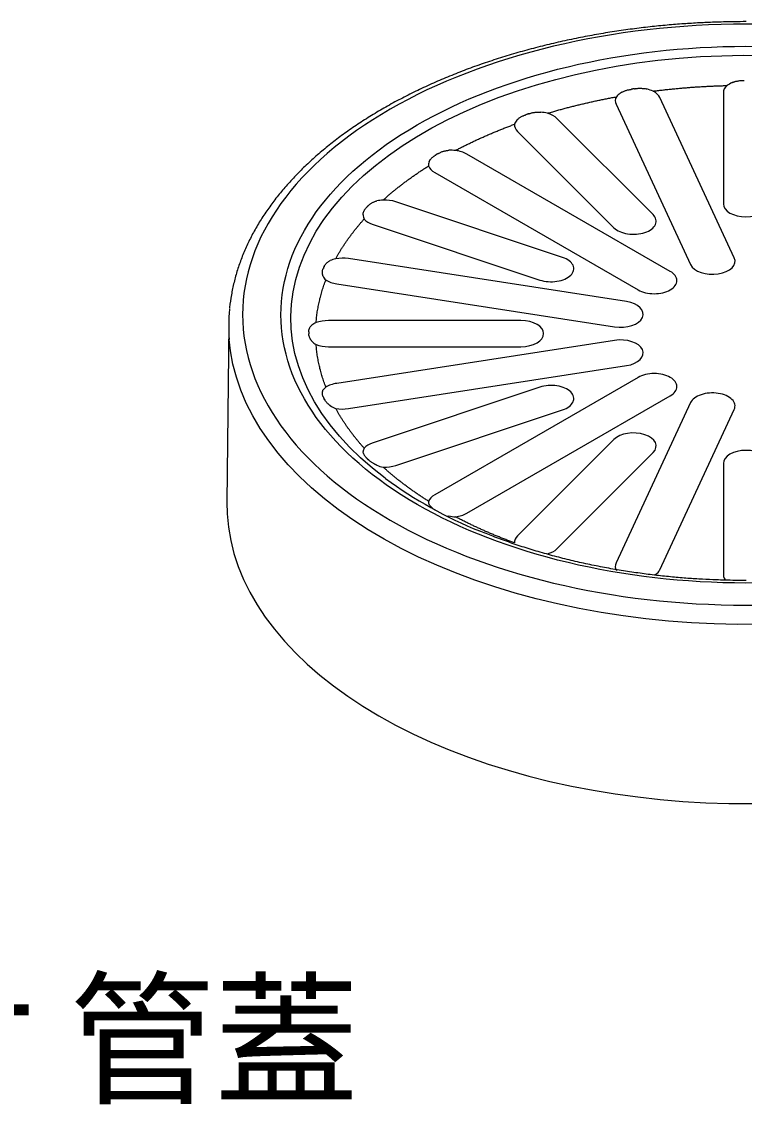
# Model space of a CAD drawing. Header units: millimetres. Extents: x 3083 to 7283, y 663 to 4579.
# Drawn here: x 4077.1 to 4213.3, y 3687.8 to 3891.8 of the extents above; entities that cross this region are included whole.
import ezdxf

# ---------------------------------------------------------------- set-up
doc = ezdxf.new("R2010")
doc.units = ezdxf.units.MM
doc.styles.add('微軟正黑體-20', font='Microsoft JhengHei.ttf', dxfattribs={"height": 20})

msp = doc.modelspace()

# ---------------------------------------------------------------- linework, layer by layer
at = {"lineweight": 5}
for p, q in [((4211.37, 3847.32), (4197.34, 3877.54)), ((4209.31, 3878.45), (4209.31, 3857.51)), ((4189.09, 3876.27), (4203.12, 3846.05)), ((4196.08, 3855.46), (4177.94, 3873.6)), ((4170.54, 3871.14), (4188.68, 3853)), ((4199.29, 3844.77), (4160.97, 3866.89)), ((4154.93, 3863.41), (4193.25, 3841.29)), ((4179, 3847.41), (4147.58, 3857.88)), ((4143.31, 3853.61), (4174.73, 3843.14)), ((4191.04, 3839.08), (4138.69, 3847.17)), ((4136.48, 3842.41), (4188.83, 3834.31)), ((4116.11, 3834.83), (4115.76, 3801.27)), ((4171.18, 3835.5), (4134.91, 3835.5)), ((4188.83, 3831.76), (4136.48, 3823.66)), ((4134.91, 3830.57), (4171.18, 3830.57)), ((4138.69, 3818.9), (4191.04, 3827)), ((4193.25, 3824.79), (4154.93, 3802.67)), ((4174.73, 3822.94), (4143.31, 3812.46)), ((4160.97, 3799.18), (4199.29, 3821.3)), ((4147.58, 3808.2), (4179, 3818.67)), ((4203.12, 3820.03), (4189.09, 3789.81)), ((4197.34, 3788.53), (4211.37, 3818.75)), ((4188.68, 3813.08), (4170.54, 3794.94)), ((4177.94, 3792.47), (4196.08, 3810.61)), ((4142.5, 3809.19), (4142.22, 3809.46)), ((4209.31, 3808.56), (4209.31, 3787.62))]:
    msp.add_line(p, q, dxfattribs=at)
at = {"lineweight": 5, "flags": 128}
for points in [[(4145.66, 3805.74), (4145.58, 3805.8), (4143.19, 3807.69), (4140.95, 3809.64), (4138.88, 3811.65), (4136.97, 3813.71), (4135.24, 3815.82), (4133.67, 3817.98), (4132.29, 3820.18), (4131.09, 3822.41), (4130.07, 3824.68), (4129.24, 3826.97), (4128.6, 3829.27), (4128.14, 3831.6), (4127.88, 3833.93), (4127.81, 3836.27), (4127.93, 3838.61), (4128.24, 3840.94), (4128.74, 3843.26), (4129.43, 3845.57), (4130.31, 3847.85), (4131.37, 3850.11), (4132.62, 3852.33), (4134.05, 3854.52), (4135.65, 3856.67), (4137.43, 3858.77), (4139.38, 3860.82), (4141.5, 3862.81), (4143.77, 3864.75), (4146.2, 3866.62), (4148.79, 3868.42), (4151.51, 3870.15), (4154.38, 3871.81), (4157.37, 3873.38), (4160.5, 3874.87), (4163.74, 3876.28), (4167.09, 3877.59), (4170.54, 3878.81), (4174.1, 3879.94), (4177.74, 3880.96), (4181.46, 3881.89), (4185.25, 3882.71), (4189.1, 3883.43), (4193.01, 3884.05), (4196.97, 3884.56), (4200.96, 3884.95), (4204.98, 3885.24), (4209.02, 3885.42), (4213.07, 3885.49), (4217.12, 3885.45)], [(4216.29, 3778.24), (4211.95, 3778.23), (4207.61, 3778.32), (4203.28, 3778.53), (4198.97, 3778.85), (4194.69, 3779.29), (4190.45, 3779.83), (4186.26, 3780.47), (4182.12, 3781.23), (4178.04, 3782.09), (4174.03, 3783.06), (4170.1, 3784.13), (4166.26, 3785.29), (4162.51, 3786.56), (4158.86, 3787.92), (4155.33, 3789.37), (4151.9, 3790.92), (4148.6, 3792.55), (4145.43, 3794.26), (4142.39, 3796.05), (4139.5, 3797.92), (4136.75, 3799.86), (4134.16, 3801.87), (4131.72, 3803.95), (4129.44, 3806.08), (4127.33, 3808.27), (4125.4, 3810.52), (4123.64, 3812.81), (4122.05, 3815.14), (4120.65, 3817.51), (4119.43, 3819.92), (4118.4, 3822.36), (4117.56, 3824.82), (4116.91, 3827.3), (4116.45, 3829.79), (4116.21, 3831.92)], [(4115.76, 3801.27), (4115.81, 3799.05), (4116.05, 3796.55), (4116.48, 3794.06), (4117.1, 3791.59), (4117.91, 3789.14), (4118.9, 3786.71), (4120.08, 3784.3), (4121.45, 3781.93), (4122.99, 3779.6), (4124.72, 3777.3), (4126.61, 3775.06), (4128.68, 3772.86), (4130.91, 3770.72), (4133.31, 3768.64), (4135.86, 3766.62), (4138.56, 3764.67), (4141.41, 3762.79), (4144.41, 3760.99)], [(4157.56, 3798.74), (4157.56, 3798.74), (4157.56, 3798.74)], [(4144.41, 3760.99), (4147.53, 3759.26), (4150.79, 3757.61), (4154.17, 3756.05), (4157.66, 3754.58), (4161.27, 3753.2), (4164.98, 3751.91), (4168.78, 3750.72), (4172.67, 3749.62), (4176.64, 3748.63), (4180.68, 3747.74), (4184.79, 3746.95), (4188.95, 3746.27), (4193.17, 3745.69), (4197.42, 3745.22), (4201.7, 3744.87), (4206.01, 3744.62), (4210.33, 3744.48), (4214.66, 3744.45)]]:
    msp.add_lwpolyline(points, dxfattribs=at)
at = {"lineweight": 5}
for centre, radius, start, end in [((4148.66, 3834.48), 32.55, 174.4598, 184.5137), ((4133.85, 3820.31), 0.48, 31.0159, 58.5457), ((4141.8, 3809.13), 0.537, 37.9321, 57.3265), ((4142.23, 3808.97), 0.343, 38.2951, 60.4304), ((4194.44, 3872.16), 82.41, 233.7137, 247.8528), ((4157.26, 3799.83), 1.19, 269.2373, 284.2)]:
    msp.add_arc(centre, radius, start, end, dxfattribs=at)
for points, knots in [([(4213.58, 3891.84), (4212.15, 3891.83), (4210.16, 3891.81), (4207.23, 3891.72), (4204.74, 3891.61), (4201.78, 3891.43), (4198.69, 3891.18), (4195.46, 3890.86), (4192.15, 3890.46), (4188.78, 3889.98), (4185.38, 3889.42), (4181.98, 3888.78), (4178.57, 3888.05), (4175.19, 3887.25), (4171.83, 3886.37), (4168.52, 3885.4), (4165.25, 3884.36), (4162.03, 3883.24), (4158.88, 3882.04), (4155.81, 3880.77), (4152.81, 3879.42), (4149.89, 3878), (4147.07, 3876.52), (4144.33, 3874.96), (4141.7, 3873.34), (4139.18, 3871.66), (4136.76, 3869.92), (4134.45, 3868.11), (4132.27, 3866.25), (4130.21, 3864.33), (4128.27, 3862.37), (4126.46, 3860.35), (4124.79, 3858.28), (4123.25, 3856.17), (4121.85, 3854.02), (4120.6, 3851.82), (4119.49, 3849.59), (4118.53, 3847.32), (4117.73, 3845.03), (4117.08, 3842.7), (4116.6, 3840.34), (4116.34, 3838.69), (4116.28, 3837.84), (4116.28, 3837.78)], [0, 0, 0, 0, 0.029112, 0.040751, 0.060089, 0.080138, 0.101624, 0.12403, 0.147148, 0.170811, 0.194901, 0.219332, 0.244037, 0.268966, 0.29408, 0.319348, 0.344746, 0.370253, 0.395854, 0.421536, 0.447287, 0.473099, 0.498964, 0.524878, 0.550835, 0.57683, 0.602862, 0.628927, 0.655023, 0.681149, 0.707304, 0.733489, 0.759703, 0.785949, 0.81223, 0.83855, 0.864917, 0.891342, 0.917836, 0.944418, 0.971108, 0.997931, 1, 1, 1, 1]), ([(4280.64, 3797.89), (4262.85, 3787.62), (4238.73, 3781.86), (4188.42, 3781.86), (4164.3, 3787.62), (4128.73, 3808.16), (4118.73, 3822.09), (4118.73, 3851.13), (4128.73, 3865.05), (4164.3, 3885.59), (4188.42, 3891.36), (4238.73, 3891.36), (4262.85, 3885.59), (4298.42, 3865.05), (4308.42, 3851.13), (4308.42, 3822.09), (4298.42, 3808.16), (4280.64, 3797.89)], [0, 0, 0, 0, 0.125, 0.125, 0.25, 0.25, 0.375, 0.375, 0.5, 0.5, 0.625, 0.625, 0.75, 0.75, 0.875, 0.875, 1, 1, 1, 1]), ([(4275.53, 3800.84), (4291.97, 3810.32), (4301.2, 3823.19), (4301.2, 3850.02), (4291.97, 3862.89), (4259.1, 3881.86), (4236.81, 3887.19), (4190.34, 3887.19), (4168.05, 3881.86), (4135.18, 3862.89), (4125.95, 3850.02), (4125.95, 3823.19), (4135.18, 3810.32), (4168.05, 3791.35), (4190.34, 3786.02), (4236.81, 3786.02), (4259.1, 3791.35), (4275.53, 3800.84)], [0, 0, 0, 0, 0.125, 0.125, 0.25, 0.25, 0.375, 0.375, 0.5, 0.5, 0.625, 0.625, 0.75, 0.75, 0.875, 0.875, 1, 1, 1, 1]), ([(4196.07, 3878.74), (4196.35, 3878.78), (4196.93, 3878.85), (4197.79, 3878.95), (4198.65, 3879.05), (4199.52, 3879.14), (4200.39, 3879.22), (4201.25, 3879.3), (4202.12, 3879.38), (4202.99, 3879.44), (4203.86, 3879.51), (4204.74, 3879.57), (4205.61, 3879.62), (4206.49, 3879.67), (4207.36, 3879.71), (4208.24, 3879.74), (4209.12, 3879.77), (4209.7, 3879.79), (4210, 3879.8)], [0, 0, 0, 0, 0.062629, 0.125206, 0.187739, 0.250236, 0.312703, 0.375147, 0.437577, 0.5, 0.562423, 0.624853, 0.687297, 0.749764, 0.812261, 0.874794, 0.937371, 1, 1, 1, 1]), ([(4210.98, 3880.37), (4211.03, 3880.39), (4211.12, 3880.42), (4211.26, 3880.47), (4211.39, 3880.52), (4211.58, 3880.57), (4211.8, 3880.62), (4212.1, 3880.68), (4212.38, 3880.72), (4212.68, 3880.74), (4212.92, 3880.75), (4213.12, 3880.75), (4213.22, 3880.75), (4213.26, 3880.75)], [0, 0, 0, 0, 0.0685345, 0.1334045, 0.1939686, 0.2496751, 0.3820196, 0.4996257, 0.635108, 0.7496542, 0.8749251, 0.9434754, 1, 1, 1, 1]), ([(4176.17, 3874.57), (4176.43, 3874.64), (4176.96, 3874.8), (4177.74, 3875.03), (4178.54, 3875.25), (4179.33, 3875.47), (4180.13, 3875.68), (4180.93, 3875.88), (4181.74, 3876.09), (4182.55, 3876.28), (4183.36, 3876.47), (4184.18, 3876.66), (4185, 3876.84), (4185.82, 3877.02), (4186.65, 3877.19), (4187.48, 3877.35), (4188.32, 3877.52), (4188.88, 3877.62), (4189.16, 3877.67)], [0, 0, 0, 0, 0.062629, 0.125206, 0.187739, 0.250236, 0.312703, 0.375147, 0.437577, 0.5, 0.562423, 0.624853, 0.687297, 0.749764, 0.812261, 0.874794, 0.937371, 1, 1, 1, 1]), ([(4189.89, 3878.37), (4189.93, 3878.4), (4190.01, 3878.45), (4190.13, 3878.52), (4190.24, 3878.58), (4190.4, 3878.65), (4190.6, 3878.74), (4190.86, 3878.84), (4191.12, 3878.92), (4191.4, 3878.99), (4191.63, 3879.03), (4191.82, 3879.07), (4191.91, 3879.08), (4191.96, 3879.08)], [0, 0, 0, 0, 0.068534, 0.133405, 0.193969, 0.249675, 0.38202, 0.499626, 0.635108, 0.749654, 0.874925, 0.943475, 1, 1, 1, 1]), ([(4192.56, 3879.18), (4192.51, 3879.17), (4192.41, 3879.17), (4192.25, 3879.15), (4192.1, 3879.12), (4192.01, 3879.1), (4191.96, 3879.08)], [0, 0, 0, 0, 0.250382, 0.5, 0.749618, 1, 1, 1, 1]), ([(4192.56, 3879.18), (4192.6, 3879.18), (4192.7, 3879.2), (4192.89, 3879.23), (4193.13, 3879.26), (4193.42, 3879.28), (4193.72, 3879.28), (4194.02, 3879.27), (4194.31, 3879.25), (4194.61, 3879.21), (4194.8, 3879.17), (4194.91, 3879.15)], [0, 0, 0, 0, 0.056352, 0.124658, 0.249629, 0.364158, 0.499576, 0.617262, 0.749624, 0.865858, 1, 1, 1, 1]), ([(4170.42, 3873.29), (4170.45, 3873.32), (4170.51, 3873.38), (4170.59, 3873.47), (4170.68, 3873.54), (4170.8, 3873.64), (4170.96, 3873.76), (4171.18, 3873.89), (4171.39, 3874.01), (4171.63, 3874.11), (4171.83, 3874.19), (4172, 3874.25), (4172.08, 3874.28), (4172.12, 3874.29)], [0, 0, 0, 0, 0.068534, 0.133405, 0.193969, 0.249675, 0.38202, 0.499626, 0.635108, 0.749654, 0.874925, 0.943475, 1, 1, 1, 1]), ([(4172.66, 3874.47), (4172.62, 3874.46), (4172.52, 3874.44), (4172.39, 3874.4), (4172.25, 3874.35), (4172.17, 3874.31), (4172.12, 3874.29)], [0, 0, 0, 0, 0.250382, 0.5, 0.749618, 1, 1, 1, 1]), ([(4172.66, 3874.47), (4172.7, 3874.48), (4172.79, 3874.51), (4172.96, 3874.57), (4173.18, 3874.63), (4173.46, 3874.7), (4173.73, 3874.74), (4174.03, 3874.78), (4174.31, 3874.8), (4174.61, 3874.81), (4174.81, 3874.79), (4174.91, 3874.79)], [0, 0, 0, 0, 0.056352, 0.124658, 0.249629, 0.364158, 0.499576, 0.617262, 0.749624, 0.865858, 1, 1, 1, 1]), ([(4158.83, 3867.56), (4159.05, 3867.68), (4159.48, 3867.9), (4160.14, 3868.24), (4160.8, 3868.57), (4161.47, 3868.9), (4162.15, 3869.23), (4162.83, 3869.55), (4163.52, 3869.86), (4164.22, 3870.17), (4164.92, 3870.48), (4165.62, 3870.78), (4166.33, 3871.08), (4167.05, 3871.37), (4167.77, 3871.66), (4168.5, 3871.95), (4169.24, 3872.23), (4169.73, 3872.41), (4169.98, 3872.5)], [0, 0, 0, 0, 0.062629, 0.125206, 0.187739, 0.250236, 0.312703, 0.375147, 0.437577, 0.5, 0.562423, 0.624853, 0.687297, 0.749764, 0.812261, 0.874794, 0.937371, 1, 1, 1, 1]), ([(4155.55, 3866.95), (4155.59, 3866.97), (4155.65, 3867.01), (4155.8, 3867.09), (4155.99, 3867.18), (4156.22, 3867.29), (4156.47, 3867.38), (4156.73, 3867.45), (4156.99, 3867.52), (4157.27, 3867.57), (4157.46, 3867.58), (4157.56, 3867.59)], [0, 0, 0, 0, 0.056345, 0.124658, 0.249629, 0.364108, 0.499576, 0.61727, 0.749624, 0.866249, 1, 1, 1, 1]), ([(4153.89, 3865.47), (4153.9, 3865.51), (4153.94, 3865.58), (4153.99, 3865.67), (4154.04, 3865.76), (4154.12, 3865.87), (4154.23, 3866.01), (4154.38, 3866.17), (4154.54, 3866.32), (4154.72, 3866.45), (4154.88, 3866.56), (4155.01, 3866.64), (4155.08, 3866.68), (4155.11, 3866.7)], [0, 0, 0, 0, 0.068534, 0.133405, 0.193969, 0.249675, 0.38202, 0.499626, 0.635108, 0.749654, 0.874925, 0.943475, 1, 1, 1, 1]), ([(4155.32, 3866.84), (4155.29, 3866.82), (4155.22, 3866.77), (4155.15, 3866.72), (4155.11, 3866.7)], [0, 0, 0, 0, 0.4996, 1, 1, 1, 1]), ([(4155.55, 3866.95), (4155.52, 3866.93), (4155.44, 3866.9), (4155.36, 3866.86), (4155.32, 3866.84)], [0, 0, 0, 0, 0.5004, 1, 1, 1, 1]), ([(4145.22, 3858.21), (4145.37, 3858.35), (4145.69, 3858.63), (4146.18, 3859.06), (4146.67, 3859.48), (4147.17, 3859.9), (4147.68, 3860.31), (4148.19, 3860.72), (4148.72, 3861.13), (4149.25, 3861.53), (4149.79, 3861.93), (4150.33, 3862.33), (4150.89, 3862.72), (4151.45, 3863.11), (4152.02, 3863.5), (4152.59, 3863.89), (4153.18, 3864.27), (4153.57, 3864.52), (4153.77, 3864.64)], [0, 0, 0, 0, 0.062629, 0.125206, 0.187739, 0.250236, 0.312703, 0.375147, 0.437577, 0.5, 0.562423, 0.624853, 0.687297, 0.749764, 0.812261, 0.874794, 0.937371, 1, 1, 1, 1]), ([(4142.4, 3857.13), (4142.37, 3857.11), (4142.31, 3857.07), (4142.23, 3856.99), (4142.16, 3856.91), (4142.11, 3856.85), (4142.09, 3856.82)], [0, 0, 0, 0, 0.250382, 0.5, 0.749618, 1, 1, 1, 1]), ([(4142.4, 3857.13), (4142.42, 3857.15), (4142.47, 3857.21), (4142.58, 3857.31), (4142.71, 3857.42), (4142.9, 3857.56), (4143.09, 3857.68), (4143.31, 3857.79), (4143.53, 3857.89), (4143.77, 3857.98), (4143.93, 3858.03), (4144.02, 3858.05)], [0, 0, 0, 0, 0.056345, 0.124658, 0.249629, 0.364108, 0.499576, 0.61727, 0.749624, 0.866249, 1, 1, 1, 1]), ([(4209.31, 3857.51), (4209.31, 3856.15), (4211.22, 3855.05), (4215.93, 3855.05), (4217.85, 3856.15), (4217.85, 3857.51)], [0, 0, 0, 0, 0.5, 0.5, 1, 1, 1, 1]), ([(4141.42, 3855.45), (4141.42, 3855.49), (4141.43, 3855.56), (4141.45, 3855.66), (4141.46, 3855.75), (4141.49, 3855.88), (4141.54, 3856.02), (4141.62, 3856.2), (4141.71, 3856.37), (4141.82, 3856.53), (4141.92, 3856.65), (4142.02, 3856.75), (4142.07, 3856.8), (4142.09, 3856.82)], [0, 0, 0, 0, 0.068825, 0.133796, 0.194265, 0.249675, 0.382028, 0.499626, 0.635058, 0.749654, 0.874925, 0.943468, 1, 1, 1, 1]), ([(4188.68, 3853), (4189.25, 3852.43), (4190.18, 3852.02), (4192.37, 3851.68), (4193.53, 3851.77), (4195.49, 3852.42), (4196.21, 3852.96), (4196.8, 3854.23), (4196.64, 3854.9), (4196.08, 3855.46)], [0, 0, 0, 0, 0.25, 0.25, 0.5, 0.5, 0.75, 0.75, 1, 1, 1, 1]), ([(4136.26, 3847.13), (4136.35, 3847.3), (4136.53, 3847.62), (4136.81, 3848.1), (4137.09, 3848.58), (4137.39, 3849.06), (4137.7, 3849.54), (4138.01, 3850.01), (4138.33, 3850.48), (4138.67, 3850.95), (4139.01, 3851.42), (4139.36, 3851.88), (4139.71, 3852.35), (4140.08, 3852.81), (4140.46, 3853.27), (4140.84, 3853.72), (4141.23, 3854.18), (4141.5, 3854.48), (4141.64, 3854.63)], [0, 0, 0, 0, 0.062629, 0.125206, 0.187739, 0.250236, 0.312703, 0.375147, 0.437577, 0.5, 0.562423, 0.624853, 0.687297, 0.749764, 0.812261, 0.874794, 0.937371, 1, 1, 1, 1]), ([(4174.73, 3843.14), (4175.71, 3842.81), (4176.87, 3842.72), (4179.06, 3843.06), (4179.99, 3843.48), (4181.12, 3844.61), (4181.28, 3845.28), (4180.69, 3846.54), (4179.98, 3847.08), (4179, 3847.41)], [0, 0, 0, 0, 0.25, 0.25, 0.5, 0.5, 0.75, 0.75, 1, 1, 1, 1]), ([(4203.12, 3846.05), (4203.73, 3844.73), (4206.07, 3843.95), (4210.62, 3844.66), (4211.98, 3846.01), (4211.37, 3847.32)], [0, 0, 0, 0, 0.5, 0.5, 1, 1, 1, 1]), ([(4133.87, 3843.91), (4133.86, 3843.95), (4133.84, 3844.02), (4133.82, 3844.12), (4133.8, 3844.21), (4133.78, 3844.33), (4133.76, 3844.48), (4133.76, 3844.67), (4133.77, 3844.84), (4133.81, 3845.01), (4133.85, 3845.15), (4133.9, 3845.26), (4133.92, 3845.31), (4133.94, 3845.33)], [0, 0, 0, 0, 0.068825, 0.133796, 0.194265, 0.249675, 0.382028, 0.499626, 0.635058, 0.749654, 0.874925, 0.943468, 1, 1, 1, 1]), ([(4134.1, 3845.68), (4134.08, 3845.66), (4134.05, 3845.61), (4134, 3845.52), (4133.96, 3845.43), (4133.95, 3845.37), (4133.94, 3845.33)], [0, 0, 0, 0, 0.250382, 0.5, 0.749618, 1, 1, 1, 1]), ([(4134.1, 3845.68), (4134.11, 3845.71), (4134.13, 3845.76), (4134.19, 3845.88), (4134.27, 3846.01), (4134.39, 3846.17), (4134.52, 3846.31), (4134.68, 3846.46), (4134.84, 3846.58), (4135.02, 3846.71), (4135.15, 3846.77), (4135.22, 3846.81)], [0, 0, 0, 0, 0.056345, 0.124658, 0.249629, 0.364108, 0.499576, 0.61727, 0.749624, 0.866249, 1, 1, 1, 1]), ([(4132.57, 3835.1), (4132.59, 3835.27), (4132.62, 3835.61), (4132.67, 3836.12), (4132.73, 3836.62), (4132.8, 3837.13), (4132.89, 3837.64), (4132.98, 3838.14), (4133.08, 3838.64), (4133.19, 3839.15), (4133.31, 3839.65), (4133.44, 3840.15), (4133.57, 3840.65), (4133.72, 3841.15), (4133.88, 3841.65), (4134.05, 3842.15), (4134.22, 3842.65), (4134.35, 3842.98), (4134.41, 3843.15)], [0, 0, 0, 0, 0.062629, 0.125206, 0.187739, 0.250236, 0.312703, 0.375147, 0.437577, 0.5, 0.562423, 0.624853, 0.687297, 0.749764, 0.812261, 0.874794, 0.937371, 1, 1, 1, 1]), ([(4193.25, 3841.29), (4194.05, 3840.82), (4195.14, 3840.56), (4197.4, 3840.56), (4198.49, 3840.82), (4200.09, 3841.75), (4200.54, 3842.37), (4200.54, 3843.68), (4200.09, 3844.31), (4199.29, 3844.77)], [0, 0, 0, 0, 0.25, 0.25, 0.5, 0.5, 0.75, 0.75, 1, 1, 1, 1]), ([(4188.83, 3834.31), (4191.11, 3833.96), (4193.45, 3834.74), (4194.67, 3837.37), (4193.32, 3838.72), (4191.04, 3839.08)], [0, 0, 0, 0, 0.5, 0.5, 1, 1, 1, 1]), ([(4171.18, 3830.57), (4173.54, 3830.57), (4175.45, 3831.68), (4175.45, 3834.4), (4173.54, 3835.5), (4171.18, 3835.5)], [0, 0, 0, 0, 0.5, 0.5, 1, 1, 1, 1]), ([(4131.21, 3833.38), (4131.21, 3833.35), (4131.2, 3833.3), (4131.2, 3833.21), (4131.2, 3833.12), (4131.21, 3833.05), (4131.21, 3833.02)], [0, 0, 0, 0, 0.250382, 0.5, 0.749618, 1, 1, 1, 1]), ([(4131.21, 3833.38), (4131.21, 3833.41), (4131.21, 3833.47), (4131.21, 3833.58), (4131.23, 3833.72), (4131.28, 3833.89), (4131.34, 3834.05), (4131.42, 3834.22), (4131.51, 3834.36), (4131.62, 3834.51), (4131.71, 3834.59), (4131.76, 3834.63)], [0, 0, 0, 0, 0.056345, 0.124658, 0.249629, 0.364108, 0.499576, 0.61727, 0.749624, 0.866249, 1, 1, 1, 1]), ([(4131.76, 3831.64), (4131.73, 3831.67), (4131.69, 3831.73), (4131.62, 3831.83), (4131.57, 3831.91), (4131.5, 3832.03), (4131.42, 3832.17), (4131.34, 3832.35), (4131.28, 3832.52), (4131.23, 3832.69), (4131.21, 3832.83), (4131.21, 3832.94), (4131.21, 3833), (4131.21, 3833.02)], [0, 0, 0, 0, 0.068825, 0.133796, 0.194265, 0.249675, 0.382028, 0.499626, 0.635058, 0.749654, 0.874925, 0.943468, 1, 1, 1, 1]), ([(4134.41, 3822.93), (4134.35, 3823.1), (4134.22, 3823.43), (4134.05, 3823.92), (4133.88, 3824.42), (4133.72, 3824.92), (4133.57, 3825.42), (4133.44, 3825.92), (4133.31, 3826.43), (4133.19, 3826.93), (4133.08, 3827.43), (4132.98, 3827.93), (4132.89, 3828.44), (4132.8, 3828.94), (4132.73, 3829.45), (4132.67, 3829.96), (4132.62, 3830.46), (4132.59, 3830.8), (4132.57, 3830.97)], [0, 0, 0, 0, 0.062629, 0.125206, 0.187739, 0.250236, 0.312703, 0.375147, 0.437577, 0.5, 0.562423, 0.624853, 0.687297, 0.749764, 0.812261, 0.874794, 0.937371, 1, 1, 1, 1]), ([(4191.04, 3827), (4193.32, 3827.35), (4194.67, 3828.7), (4193.45, 3831.33), (4191.11, 3832.11), (4188.83, 3831.76)], [0, 0, 0, 0, 0.5, 0.5, 1, 1, 1, 1]), ([(4199.29, 3821.3), (4200.09, 3821.77), (4200.54, 3822.39), (4200.54, 3823.7), (4200.09, 3824.33), (4198.49, 3825.25), (4197.4, 3825.51), (4195.14, 3825.51), (4194.05, 3825.25), (4193.25, 3824.79)], [0, 0, 0, 0, 0.25, 0.25, 0.5, 0.5, 0.75, 0.75, 1, 1, 1, 1]), ([(4179, 3818.67), (4179.98, 3818.99), (4180.69, 3819.53), (4181.28, 3820.79), (4181.12, 3821.47), (4179.99, 3822.6), (4179.06, 3823.01), (4176.87, 3823.35), (4175.71, 3823.26), (4174.73, 3822.94)], [0, 0, 0, 0, 0.25, 0.25, 0.5, 0.5, 0.75, 0.75, 1, 1, 1, 1]), ([(4133.94, 3821.07), (4133.92, 3821.09), (4133.9, 3821.15), (4133.85, 3821.26), (4133.81, 3821.4), (4133.77, 3821.57), (4133.76, 3821.74), (4133.76, 3821.91), (4133.78, 3822.06), (4133.82, 3822.22), (4133.85, 3822.31), (4133.87, 3822.36)], [0, 0, 0, 0, 0.056345, 0.124658, 0.249629, 0.364108, 0.499576, 0.61727, 0.749624, 0.866249, 1, 1, 1, 1]), ([(4133.94, 3821.07), (4133.95, 3821.04), (4133.96, 3820.99), (4134, 3820.9), (4134.05, 3820.81), (4134.08, 3820.75), (4134.1, 3820.72)], [0, 0, 0, 0, 0.250382, 0.5, 0.749618, 1, 1, 1, 1]), ([(4135.22, 3819.46), (4135.18, 3819.49), (4135.11, 3819.55), (4135.01, 3819.63), (4134.93, 3819.7), (4134.81, 3819.81), (4134.68, 3819.93), (4134.52, 3820.09), (4134.39, 3820.25), (4134.27, 3820.4), (4134.19, 3820.54), (4134.13, 3820.64), (4134.11, 3820.7), (4134.1, 3820.72)], [0, 0, 0, 0, 0.068825, 0.133796, 0.194265, 0.249675, 0.382028, 0.499626, 0.635058, 0.749654, 0.874925, 0.943468, 1, 1, 1, 1]), ([(4211.37, 3818.75), (4211.66, 3819.38), (4211.5, 3820.06), (4210.37, 3821.19), (4209.44, 3821.6), (4207.25, 3821.94), (4206.09, 3821.85), (4204.13, 3821.2), (4203.41, 3820.66), (4203.12, 3820.03)], [0, 0, 0, 0, 0.25, 0.25, 0.5, 0.5, 0.75, 0.75, 1, 1, 1, 1]), ([(4141.64, 3811.45), (4141.5, 3811.6), (4141.23, 3811.9), (4140.84, 3812.35), (4140.46, 3812.81), (4140.08, 3813.27), (4139.71, 3813.73), (4139.36, 3814.19), (4139.01, 3814.66), (4138.67, 3815.12), (4138.33, 3815.59), (4138.01, 3816.07), (4137.7, 3816.54), (4137.39, 3817.02), (4137.09, 3817.49), (4136.81, 3817.97), (4136.53, 3818.46), (4136.35, 3818.78), (4136.26, 3818.94)], [0, 0, 0, 0, 0.062629, 0.125206, 0.187739, 0.250236, 0.312703, 0.375147, 0.437577, 0.5, 0.562423, 0.624853, 0.687297, 0.749764, 0.812261, 0.874794, 0.937371, 1, 1, 1, 1]), ([(4196.08, 3810.61), (4197.25, 3811.79), (4196.55, 3813.3), (4192.47, 3814.66), (4189.86, 3814.25), (4188.68, 3813.08)], [0, 0, 0, 0, 0.5, 0.5, 1, 1, 1, 1]), ([(4142.09, 3809.58), (4142.07, 3809.61), (4142.02, 3809.66), (4141.92, 3809.76), (4141.82, 3809.89), (4141.71, 3810.05), (4141.62, 3810.2), (4141.54, 3810.37), (4141.48, 3810.52), (4141.44, 3810.67), (4141.43, 3810.77), (4141.42, 3810.82)], [0, 0, 0, 0, 0.056345, 0.124658, 0.249629, 0.364108, 0.499576, 0.61727, 0.749624, 0.866249, 1, 1, 1, 1]), ([(4217.85, 3808.56), (4217.85, 3809.92), (4215.93, 3811.03), (4211.22, 3811.03), (4209.31, 3809.92), (4209.31, 3808.56)], [0, 0, 0, 0, 0.5, 0.5, 1, 1, 1, 1]), ([(4142.09, 3809.58), (4142.11, 3809.56), (4142.16, 3809.51), (4142.23, 3809.43), (4142.31, 3809.35), (4142.37, 3809.3), (4142.4, 3809.27)], [0, 0, 0, 0, 0.250382, 0.5, 0.749618, 1, 1, 1, 1]), ([(4144.02, 3808.22), (4143.97, 3808.24), (4143.88, 3808.29), (4143.76, 3808.35), (4143.65, 3808.41), (4143.49, 3808.49), (4143.31, 3808.6), (4143.09, 3808.73), (4142.9, 3808.86), (4142.72, 3808.99), (4142.58, 3809.11), (4142.47, 3809.2), (4142.42, 3809.25), (4142.4, 3809.27)], [0, 0, 0, 0, 0.068825, 0.133796, 0.194265, 0.249675, 0.382028, 0.499626, 0.635058, 0.749654, 0.874925, 0.943468, 1, 1, 1, 1]), ([(4153.77, 3801.43), (4153.57, 3801.56), (4153.18, 3801.81), (4152.59, 3802.19), (4152.02, 3802.57), (4151.45, 3802.96), (4150.89, 3803.35), (4150.33, 3803.74), (4149.79, 3804.14), (4149.25, 3804.54), (4148.72, 3804.95), (4148.19, 3805.35), (4147.68, 3805.76), (4147.17, 3806.18), (4146.67, 3806.6), (4146.18, 3807.02), (4145.69, 3807.44), (4145.37, 3807.73), (4145.22, 3807.87)], [0, 0, 0, 0, 0.062629, 0.125206, 0.187739, 0.250236, 0.312703, 0.375147, 0.437577, 0.5, 0.562423, 0.624853, 0.687297, 0.749764, 0.812261, 0.874794, 0.937371, 1, 1, 1, 1]), ([(4155.11, 3799.71), (4155.08, 3799.73), (4155.01, 3799.77), (4154.88, 3799.85), (4154.72, 3799.96), (4154.54, 3800.1), (4154.38, 3800.24), (4154.23, 3800.38), (4154.1, 3800.52), (4153.98, 3800.66), (4153.92, 3800.75), (4153.89, 3800.8)], [0, 0, 0, 0, 0.056345, 0.124658, 0.249629, 0.364108, 0.499576, 0.61727, 0.749624, 0.866249, 1, 1, 1, 1]), ([(4169.98, 3793.57), (4169.73, 3793.67), (4169.24, 3793.85), (4168.5, 3794.13), (4167.77, 3794.41), (4167.05, 3794.7), (4166.33, 3795), (4165.62, 3795.29), (4164.92, 3795.6), (4164.22, 3795.9), (4163.52, 3796.21), (4162.83, 3796.53), (4162.15, 3796.85), (4161.47, 3797.17), (4160.8, 3797.5), (4160.14, 3797.83), (4159.48, 3798.17), (4159.05, 3798.4), (4158.83, 3798.51)], [0, 0, 0, 0, 0.062629, 0.125206, 0.187739, 0.250236, 0.312703, 0.375147, 0.437577, 0.5, 0.562423, 0.624853, 0.687297, 0.749764, 0.812261, 0.874794, 0.937371, 1, 1, 1, 1]), ([(4213.58, 3786.5), (4212.25, 3786.51), (4210.39, 3786.53), (4207.65, 3786.62), (4205.32, 3786.72), (4202.56, 3786.9), (4199.67, 3787.15), (4196.66, 3787.46), (4193.58, 3787.85), (4190.45, 3788.32), (4187.3, 3788.86), (4184.15, 3789.48), (4181.01, 3790.18), (4177.89, 3790.96), (4174.81, 3791.82), (4171.77, 3792.74), (4168.79, 3793.75), (4165.96, 3794.79), (4164.16, 3795.52), (4163.3, 3795.87)], [0, 0, 0, 0, 0.074076, 0.103724, 0.152972, 0.20403, 0.258737, 0.315773, 0.374602, 0.434797, 0.496053, 0.558144, 0.620899, 0.684186, 0.747902, 0.811967, 0.876314, 0.940892, 1, 1, 1, 1]), ([(4196.33, 3787.51), (4196.51, 3787.63), (4196.99, 3787.92), (4197.21, 3788.3), (4197.34, 3788.53)], [0, 0, 0, 0, 0.401305, 1, 1, 1, 1]), ([(4209.31, 3787.62), (4209.33, 3787.38), (4209.36, 3787.01), (4209.67, 3786.67), (4209.78, 3786.55)], [0, 0, 0, 0, 0.637571, 1, 1, 1, 1])]:
    msp.add_open_spline(points, degree=3, knots=knots, dxfattribs=at)
for points in [[(4210, 3879.8), (4209.55, 3879.4), (4209.31, 3878.93), (4209.31, 3878.45)], [(4210.98, 3880.37), (4210.6, 3880.18), (4210.27, 3879.98), (4210, 3879.8)], [(4189.16, 3877.67), (4188.9, 3877.22), (4188.88, 3876.73), (4189.09, 3876.27)], [(4189.89, 3878.37), (4189.58, 3878.13), (4189.34, 3877.89), (4189.16, 3877.67)], [(4196.07, 3878.74), (4195.72, 3878.87), (4195.33, 3879.02), (4194.91, 3879.15)], [(4197.34, 3877.54), (4197.12, 3878), (4196.68, 3878.42), (4196.07, 3878.74)], [(4176.17, 3874.57), (4175.78, 3874.64), (4175.36, 3874.73), (4174.91, 3874.79)], [(4177.94, 3873.6), (4177.52, 3874.01), (4176.91, 3874.35), (4176.17, 3874.57)], [(4169.98, 3872.5), (4169.93, 3872.02), (4170.13, 3871.55), (4170.54, 3871.14)], [(4170.42, 3873.29), (4170.2, 3873.01), (4170.06, 3872.74), (4169.98, 3872.5)], [(4158.83, 3867.56), (4158.41, 3867.58), (4157.99, 3867.6), (4157.56, 3867.59)], [(4160.97, 3866.89), (4160.38, 3867.23), (4159.64, 3867.46), (4158.83, 3867.56)], [(4153.89, 3865.47), (4153.78, 3865.17), (4153.74, 3864.88), (4153.77, 3864.64)], [(4153.77, 3864.64), (4153.94, 3864.17), (4154.34, 3863.75), (4154.93, 3863.41)], [(4145.22, 3858.21), (4144.81, 3858.16), (4144.41, 3858.12), (4144.02, 3858.05)], [(4147.58, 3857.88), (4146.86, 3858.12), (4146.04, 3858.23), (4145.22, 3858.21)], [(4141.42, 3855.45), (4141.43, 3855.14), (4141.5, 3854.86), (4141.64, 3854.63)], [(4141.64, 3854.63), (4142.01, 3854.2), (4142.59, 3853.85), (4143.31, 3853.61)], [(4136.26, 3847.13), (4135.89, 3847.03), (4135.54, 3846.93), (4135.22, 3846.81)], [(4138.69, 3847.17), (4137.89, 3847.3), (4137.05, 3847.28), (4136.26, 3847.13)], [(4133.87, 3843.91), (4134, 3843.61), (4134.18, 3843.35), (4134.41, 3843.15)], [(4134.41, 3843.15), (4134.96, 3842.79), (4135.68, 3842.53), (4136.48, 3842.41)], [(4132.57, 3835.1), (4132.26, 3834.94), (4131.99, 3834.8), (4131.76, 3834.63)], [(4134.91, 3835.5), (4134.08, 3835.5), (4133.27, 3835.36), (4132.57, 3835.1)], [(4131.76, 3831.64), (4131.99, 3831.36), (4132.26, 3831.13), (4132.57, 3830.97)], [(4132.57, 3830.97), (4133.27, 3830.71), (4134.08, 3830.57), (4134.91, 3830.57)], [(4134.41, 3822.93), (4134.18, 3822.73), (4134, 3822.55), (4133.87, 3822.36)], [(4136.48, 3823.66), (4135.68, 3823.54), (4134.96, 3823.29), (4134.41, 3822.93)], [(4135.22, 3819.46), (4135.54, 3819.23), (4135.89, 3819.05), (4136.26, 3818.94)], [(4136.26, 3818.94), (4137.05, 3818.79), (4137.89, 3818.78), (4138.69, 3818.9)], [(4143.31, 3812.46), (4142.59, 3812.23), (4142.01, 3811.87), (4141.64, 3811.45)], [(4141.64, 3811.45), (4141.5, 3811.22), (4141.43, 3811.02), (4141.42, 3810.82)], [(4144.02, 3808.22), (4144.41, 3808.04), (4144.81, 3807.92), (4145.22, 3807.87)], [(4145.22, 3807.87), (4146.04, 3807.84), (4146.86, 3807.96), (4147.58, 3808.2)], [(4154.93, 3802.67), (4154.34, 3802.33), (4153.94, 3801.9), (4153.77, 3801.43)], [(4153.77, 3801.43), (4153.74, 3801.19), (4153.78, 3800.99), (4153.89, 3800.8)], [(4157.56, 3798.68), (4157.99, 3798.56), (4158.41, 3798.5), (4158.83, 3798.51)], [(4158.83, 3798.51), (4159.64, 3798.61), (4160.38, 3798.84), (4160.97, 3799.18)], [(4170.54, 3794.94), (4170.13, 3794.53), (4169.93, 3794.05), (4169.98, 3793.57)], [(4176.17, 3791.51), (4176.91, 3791.72), (4177.52, 3792.06), (4177.94, 3792.47)], [(4189.09, 3789.81), (4188.88, 3789.35), (4188.9, 3788.86), (4189.16, 3788.4)]]:
    msp.add_open_spline(points, degree=3, dxfattribs=at)

# ---------------------------------------------------------------- texts
at = {"lineweight": 5, "insert": (4075.2, 3698.86), "char_height": 20, "width": 153.7636, "attachment_point": 5, "style": '微軟正黑體-20'}
msp.add_mtext('8英吋 管蓋', dxfattribs=at)

doc.saveas('drawing.dxf')
